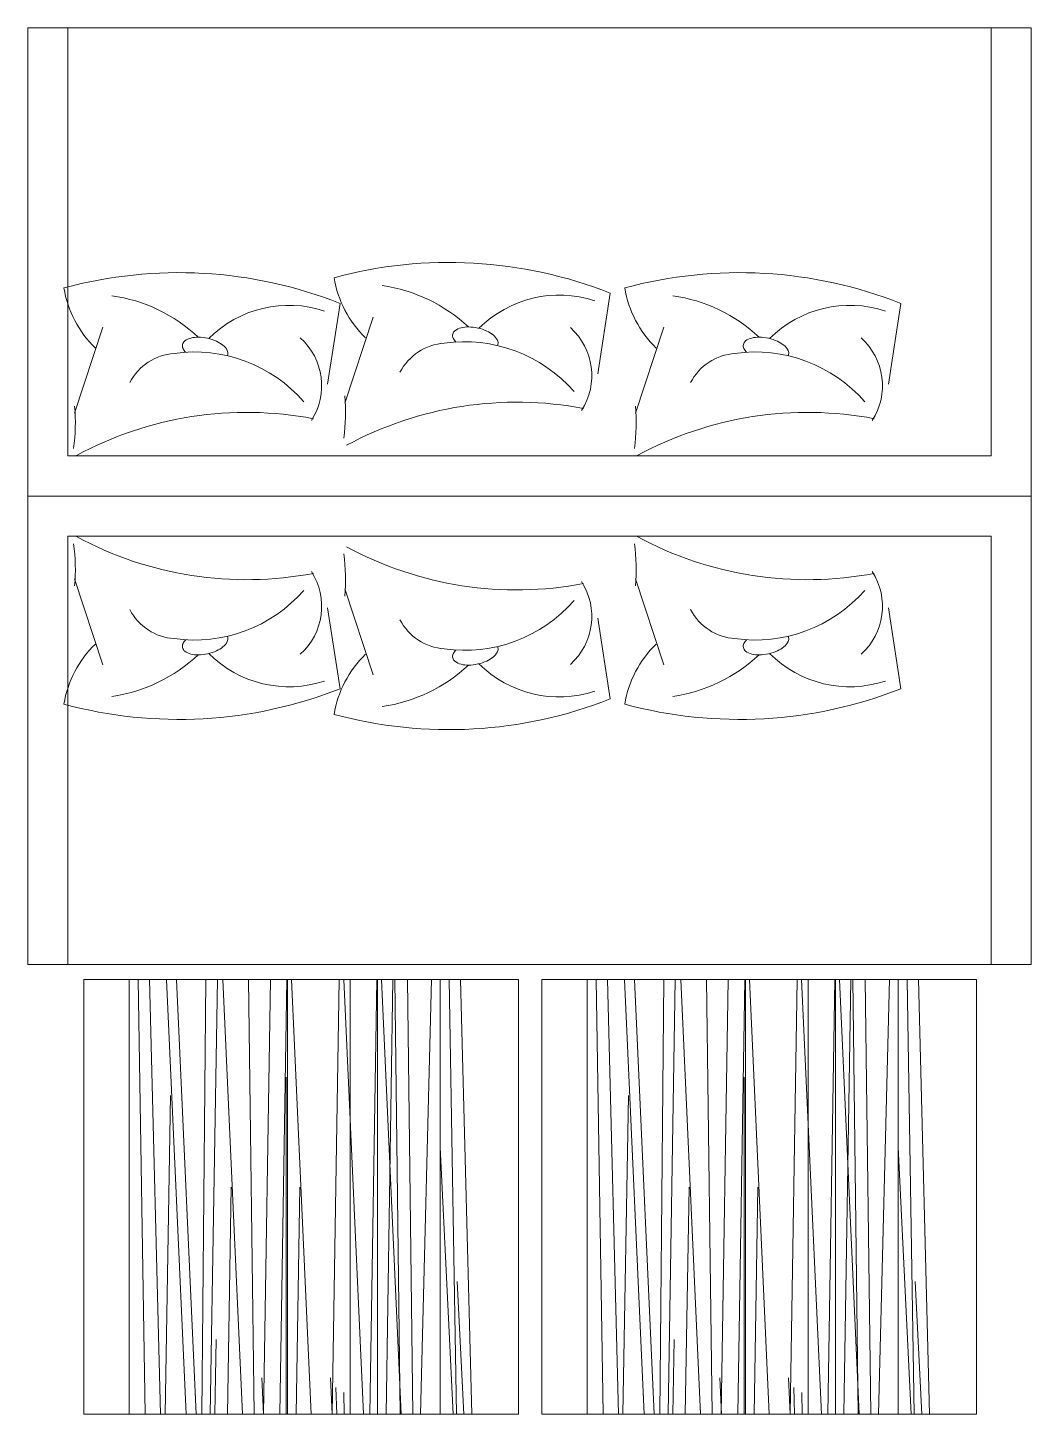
# Model space of a CAD drawing. Header units: millimetres. Extents: x 7703 to 16070, y -6855 to 95.
# Drawn here: x 14619 to 14769, y -4905.7 to -4698.5 of the extents above; entities that cross this region are included whole.
import ezdxf

# ---------------------------------------------------------------- set-up
doc = ezdxf.new("R2010")
doc.units = ezdxf.units.MM
doc.layers.add('AHŞAP İNCE', color=7, linetype='Continuous', lineweight=9, true_color=0x433223)
doc.layers.add('Kıtc-014 Elk Tes İşaretler', color=1, linetype='Continuous')
doc.layers.add('TEFRIS', color=9, linetype='Continuous', lineweight=0)
doc.layers.add('TEFRIŞ', color=34, linetype='Continuous', lineweight=20)

msp = doc.modelspace()

# ---------------------------------------------------------------- linework, layer by layer
at = {"layer": 'AHŞAP İNCE'}
for p, q in [((14634.13139741213, -4905.730564635855), (14634.13139741213, -4840.730564635812)), ((14636.54243891602, -4905.730564635855), (14635.48833490696, -4840.730564635812)), ((14638.83540043115, -4905.730564635855), (14637.18385635197, -4840.730564635812)), ((14642.66916261168, -4905.730564635841), (14639.7250787655, -4840.730564635812)), ((14644.17364607527, -4905.730564635841), (14641.2295622291, -4840.730564635812)), ((14645.02374192243, -4905.730564635841), (14645.58371168989, -4840.730564635812)), ((14646.2412857803, -4905.730564635841), (14647.32521405336, -4840.730564635812)), ((14651.07703844769, -4905.730564635825), (14648.1329546014, -4840.730564635812)), ((14652.83298451136, -4905.730564635825), (14651.99924295311, -4840.730564635812)), ((14654.19897650109, -4905.730564635825), (14655.2429883623, -4840.730564635812)), ((14656.67263814268, -4905.730564635812), (14657.71665000377, -4840.730564635812)), ((14657.79453072007, -4905.730564635812), (14657.79453072007, -4840.730564635812)), ((14661.35056362694, -4905.730564635812), (14658.40647978065, -4840.730564635812)), ((14664.47250168057, -4905.730564635797), (14665.51651354166, -4840.730564635812)), ((14669.15139406486, -4905.730564635797), (14666.2073102188, -4840.730564635812)), ((14667.18553395159, -4905.730564635797), (14667.18553395159, -4840.730564635694)), ((14670.12163678728, -4905.730564635797), (14671.16564864837, -4840.730564635694)), ((14671.24352936455, -4905.730564635797), (14671.24352936455, -4840.730564635812)), ((14674.79956227154, -4905.730564635784), (14671.85547842525, -4840.730564635694)), ((14672.5314639938, -4905.730564635784), (14673.575475855, -4840.730564635812)), ((14674.67246432495, -4905.730564635784), (14673.83872276658, -4840.730564635812)), ((14676.55550833521, -4905.730564635784), (14675.72176677696, -4840.730564635812)), ((14677.68631579247, -4905.730564635784), (14679.35471425633, -4840.730564635812)), ((14680.63453259619, -4905.730564635768), (14680.63453259619, -4840.730564635694)), ((14683.04557409996, -4905.730564635768), (14681.9914700909, -4840.730564635694)), ((14685.33853561533, -4905.730564635768), (14683.68699153591, -4840.730564635694)), ((14702.5819991758, -4905.730564635855), (14702.5819991758, -4840.730564635812)), ((14704.99304067969, -4905.730564635855), (14703.93893667063, -4840.730564635812)), ((14707.28600219483, -4905.730564635855), (14705.63445811564, -4840.730564635812)), ((14711.11976437535, -4905.730564635841), (14708.17568052918, -4840.730564635812)), ((14712.62424783894, -4905.730564635841), (14709.68016399277, -4840.730564635812)), ((14713.4743436861, -4905.730564635841), (14714.03431345356, -4840.730564635812)), ((14714.69188754397, -4905.730564635841), (14715.77581581703, -4840.730564635812)), ((14719.52764021136, -4905.730564635825), (14716.58355636507, -4840.730564635812)), ((14721.28358627503, -4905.730564635825), (14720.44984471678, -4840.730564635812)), ((14722.64957826477, -4905.730564635825), (14723.69359012597, -4840.730564635812)), ((14725.12323990636, -4905.730564635812), (14726.16725176744, -4840.730564635812)), ((14726.24513248374, -4905.730564635812), (14726.24513248374, -4840.730564635812)), ((14729.80116539061, -4905.730564635812), (14726.85708154432, -4840.730564635812)), ((14732.92310344425, -4905.730564635797), (14733.96711530533, -4840.730564635812)), ((14737.60199582853, -4905.730564635797), (14734.65791198247, -4840.730564635812)), ((14735.63613571526, -4905.730564635797), (14735.63613571526, -4840.730564635694)), ((14738.57223855096, -4905.730564635797), (14739.61625041204, -4840.730564635694)), ((14739.69413112823, -4905.730564635797), (14739.69413112823, -4840.730564635812)), ((14743.25016403521, -4905.730564635784), (14740.30608018892, -4840.730564635694)), ((14740.98206575747, -4905.730564635784), (14742.02607761868, -4840.730564635812)), ((14743.12306608862, -4905.730564635784), (14742.28932453025, -4840.730564635812)), ((14745.00611009888, -4905.730564635784), (14744.17236854063, -4840.730564635812)), ((14746.13691755614, -4905.730564635784), (14747.80531602, -4840.730564635812)), ((14749.08513435986, -4905.730564635768), (14749.08513435986, -4840.730564635694)), ((14751.49617586363, -4905.730564635768), (14750.44207185457, -4840.730564635694)), ((14753.789137379, -4905.730564635768), (14752.13759329959, -4840.730564635694)), ((14657.60518451474, -4905.730564635812), (14657.60518451474, -4855.352447841765)), ((14726.05578627842, -4905.730564635812), (14726.05578627842, -4855.352447841765)), ((14639.50189817601, -4905.730564635855), (14640.32647074185, -4858.059799578722)), ((14707.95249993968, -4905.730564635855), (14708.77707250553, -4858.059799578722)), ((14682.58297209497, -4905.730564635768), (14680.63453259619, -4865.785288846801)), ((14751.03357385864, -4905.730564635768), (14749.08513435986, -4865.785288846801)), ((14648.81511775471, -4905.730564635825), (14649.40268758157, -4871.761567448365)), ((14659.08864293407, -4905.730564635812), (14659.67621276094, -4871.761567448365)), ((14717.26571951838, -4905.730564635825), (14717.85328934525, -4871.761567448365)), ((14727.53924469775, -4905.730564635812), (14728.12681452461, -4871.761567448365)), ((14684.15487718125, -4905.730564635768), (14683.18568714228, -4885.861041654932)), ((14752.60547894492, -4905.730564635768), (14751.63628890595, -4885.861041654932)), ((14646.95928581172, -4905.730564635841), (14647.15300887657, -4894.530911516031)), ((14715.4098875754, -4905.730564635841), (14715.60361064024, -4894.530911516031)), ((14654.22413425214, -4905.730564635825), (14653.95730089382, -4900.26017045973)), ((14664.49765943139, -4905.730564635797), (14664.23082607306, -4900.26017045973)), ((14722.67473601582, -4905.730564635825), (14722.40790265749, -4900.26017045973)), ((14732.94826119506, -4905.730564635797), (14732.68142783674, -4900.26017045973)), ((14665.16394253817, -4905.730564635797), (14665.05470778417, -4901.738483688544)), ((14666.26609272763, -4905.730564635797), (14666.22081300415, -4902.452624707699)), ((14733.61454430185, -4905.730564635797), (14733.50530954785, -4901.738483688544)), ((14734.7166944913, -4905.730564635797), (14734.67141476783, -4902.452624707699))]:
    msp.add_line(p, q, dxfattribs=at)
at = {"layer": 'Kıtc-014 Elk Tes İşaretler', "lineweight": 20, "ltscale": 0.29}
for p, q in [((14618.97994042525, -4698.476554338133), (14624.97994042525, -4698.476554338133)), ((14762.97994042525, -4698.476554338133), (14768.97994042525, -4698.476554338133)), ((14618.97994042522, -4838.47655433825), (14618.97994042522, -4768.47655433825)), ((14618.97994042522, -4768.47655433825), (14768.97994042522, -4768.47655433825)), ((14768.97994042522, -4768.47655433825), (14768.97994042522, -4838.47655433825)), ((14624.97994042522, -4838.47655433825), (14624.97994042522, -4774.47655433825)), ((14624.97994042522, -4774.47655433825), (14762.97994042522, -4774.47655433825)), ((14762.97994042522, -4774.47655433825), (14762.97994042522, -4838.47655433825)), ((14618.97994042522, -4838.47655433825), (14624.97994042522, -4838.47655433825)), ((14762.97994042522, -4838.47655433825), (14768.97994042522, -4838.47655433825))]:
    msp.add_line(p, q, dxfattribs=at)
at = {"layer": 'Kıtc-014 Elk Tes İşaretler', "color": 35, "lineweight": 20, "ltscale": 0.29}
for p, q in [((14624.97994042522, -4774.47655433825), (14762.97994042522, -4774.47655433825)), ((14624.97994042522, -4838.47655433825), (14624.97994042522, -4774.47655433825)), ((14762.97994042522, -4774.47655433825), (14762.97994042522, -4838.47655433825)), ((14762.97994042522, -4838.47655433825), (14624.97994042522, -4838.47655433825))]:
    msp.add_line(p, q, dxfattribs=at)
at = {"layer": 'Kıtc-014 Elk Tes İşaretler', "lineweight": 20, "ltscale": 0.29}
for points in [[(14618.97994042525, -4698.476554338133), (14618.97994042525, -4768.476554338135), (14768.97994042525, -4768.476554338135), (14768.97994042525, -4698.476554338133)], [(14624.97994042525, -4698.476554338133), (14624.97994042525, -4762.476554338133), (14762.97994042525, -4762.476554338133), (14762.97994042525, -4698.476554338133)]]:
    msp.add_lwpolyline(points, dxfattribs=at)
at = {"layer": 'Kıtc-014 Elk Tes İşaretler', "color": 35, "lineweight": 20, "ltscale": 0.29}
msp.add_lwpolyline([(14624.97994042525, -4762.476554338133), (14762.97994042525, -4762.476554338133), (14762.97994042525, -4698.476554338133), (14624.97994042525, -4698.476554338133)], close=True, dxfattribs=at)
at = {"layer": 'TEFRIS', "color": 251}
for p, q in [((14665.66200950974, -4739.677556011196), (14663.80508270731, -4751.759059807471)), ((14706.04594801424, -4738.148835195444), (14704.18902121181, -4750.230338991719)), ((14749.48930739669, -4739.677556011196), (14747.63238059426, -4751.759059807471)), ((14670.59609936247, -4741.730461634096), (14666.35814765864, -4754.582630265021)), ((14630.21216085797, -4743.259182449849), (14625.97420915414, -4756.111351080775)), ((14714.03945874492, -4743.259182449849), (14709.80150704109, -4756.111351080775)), ((14630.21216085795, -4793.693926226534), (14625.97420915411, -4780.841757595609)), ((14714.0394587449, -4793.693926226534), (14709.80150704106, -4780.841757595609)), ((14670.59609936245, -4795.222647042287), (14666.35814765861, -4782.370478411363)), ((14665.66200950972, -4797.275552665185), (14663.80508270729, -4785.194048868912)), ((14749.48930739667, -4797.275552665185), (14747.63238059424, -4785.194048868912)), ((14706.04594801421, -4798.80427348094), (14704.18902121179, -4786.722769684665))]:
    msp.add_line(p, q, dxfattribs=at)
for points in [[(14686.25709980737, -4743.369742570892, 0.0506262472317637), (14684.85801441175, -4743.203158489528, 0.0644661208864954), (14683.75664308667, -4743.326374381414, 0.103978973456474), (14682.83380950707, -4743.769174555298, 0.1759139527104851), (14682.50189496111, -4744.289363785746, 0.1759139527104317), (14682.58102434209, -4744.901329995813, 0.0683811237181121), (14682.97088913503, -4745.455116543203, 0.0644661208865016)], [(14689.20300331409, -4745.981194396952, 0.0532453704069637), (14689.26450639229, -4745.799304722557, 0.1759139527104694), (14689.18537701142, -4745.187338512605, 0.1039789734564877), (14688.53853148827, -4744.394063857017, 0.0644661208864816), (14687.59416882588, -4743.814081000962, 0.0506262472318033), (14686.25709980737, -4743.369742570892, 0.0506262472317637)], [(14645.87316130287, -4744.898463386648, 0.0506262472317637), (14644.47407590725, -4744.73187930528, 0.0644661208864954), (14643.37270458217, -4744.855095197168, 0.103978973456474), (14642.44987100257, -4745.297895371054, 0.1759139527104851), (14642.11795645661, -4745.818084601498, 0.1759139527104317), (14642.1970858376, -4746.430050811568, 0.0683811237181121), (14642.58695063053, -4746.983837358955, 0.0644661208865016)], [(14648.81906480959, -4747.509915212705, 0.0532453704069637), (14648.88056788779, -4747.328025538312, 0.1759139527104694), (14648.80143850692, -4746.71605932836, 0.1039789734564877), (14648.15459298377, -4745.922784672771, 0.0644661208864816), (14647.21023032139, -4745.342801816715, 0.0506262472318033), (14645.87316130287, -4744.898463386648, 0.0506262472317637)], [(14729.70045918982, -4744.898463386648, 0.0506262472317637), (14728.3013737942, -4744.73187930528, 0.0644661208864954), (14727.20000246912, -4744.855095197168, 0.103978973456474), (14726.27716888952, -4745.297895371054, 0.1759139527104851), (14725.94525434356, -4745.818084601498, 0.1759139527104317), (14726.02438372455, -4746.430050811568, 0.0683811237181121), (14726.41424851748, -4746.983837358955, 0.0644661208865016)], [(14732.64636269654, -4747.509915212705, 0.0532453704069637), (14732.70786577474, -4747.328025538312, 0.1759139527104694), (14732.62873639387, -4746.71605932836, 0.1039789734564877), (14731.98189087072, -4745.922784672771, 0.0644661208864816), (14731.03752820834, -4745.342801816715, 0.0506262472318033), (14729.70045918982, -4744.898463386648, 0.0506262472317637)]]:
    msp.add_lwpolyline(points, format="xyb", dxfattribs=at)
for centre, radius, start, end in [((14681.93015641067, -4799.183419411285), 65.62615237132071, 68.44018976316299, 105.1582094434432), ((14641.54621790617, -4800.712140227039), 65.62615237132071, 68.44018976316299, 105.1582094434432), ((14725.37351579312, -4800.712140227039), 65.62615237132071, 68.44018976316299, 105.1582094434432), ((14640.41061186057, -4734.703910522), 16.2448176680585, 189.4435339012829, 225.8183672010593), ((14680.79455036506, -4733.175189706247), 16.2448176680585, 189.4435339012829, 225.8183672010593), ((14668.55449337267, -4760.583830472414), 23.82381200688067, 46.84928331592274, 81.82473966338503), ((14724.23790974752, -4734.703910522), 16.2448176680585, 189.4435339012829, 225.8183672010593), ((14628.17055486817, -4762.112551288167), 23.82381200688067, 46.84928331592274, 81.82473966338503), ((14698.40726780076, -4755.375577109965), 16.9370301447921, 71.67258630441644, 135.0444869545134), ((14711.99785275512, -4762.112551288167), 23.82381200688067, 46.84928331592274, 81.82473966338503), ((14658.02332929626, -4756.904297925717), 16.9370301447921, 71.67258630441644, 135.0444869545134), ((14741.85062718321, -4756.904297925717), 16.9370301447921, 71.67258630441644, 135.0444869545134), ((14693.70587309403, -4750.463751510467), 9.59310839650194, 327.0522506559855, 48.26597991342021), ((14653.32193458953, -4751.99247232622), 9.59310839650194, 327.0522506559855, 48.26597991342021), ((14681.81188493291, -4753.713995109178), 8.105343213599667, 93.97999887910062, 152.5090729870318), ((14684.2799605939, -4767.124380215169), 21.70876910761883, 41.11646704041101, 98.02499131450247), ((14737.14923247648, -4751.99247232622), 9.59310839650194, 327.0522506559855, 48.26597991342021), ((14641.42794642841, -4755.242715924932), 8.105343213599667, 93.97999887910062, 152.5090729870318), ((14643.8960220894, -4768.653101030925), 21.70876910761883, 41.11646704041101, 98.02499131450247), ((14725.25524431536, -4755.242715924932), 8.105343213599667, 93.97999887910062, 152.5090729870318), ((14727.72331997635, -4768.653101030925), 21.70876910761883, 41.11646704041101, 98.02499131450247), ((14638.5920070731, -4755.975882328098), 27.8950103136646, 352.0711745184072, 5.066834442683256), ((14598.2080685686, -4757.504603143852), 27.8950103136646, 352.0711745184072, 5.066834442683256), ((14651.69850640371, -4809.437054156978), 53.46378151408906, 79.22769896448834, 118.4251214796917), ((14692.08244490821, -4807.908333341225), 53.46378151408906, 79.22769896448834, 118.4251214796917), ((14682.03536645555, -4757.504603143852), 27.8950103136646, 352.0711745184072, 5.066834442683256), ((14735.52580429066, -4809.437054156978), 53.46378151408906, 79.22769896448834, 118.4251214796917), ((14651.69850640368, -4727.516054519407), 53.46378151408906, 241.5748785203083, 280.7723010355117), ((14735.52580429063, -4727.516054519407), 53.46378151408906, 241.5748785203083, 280.7723010355117), ((14598.20806856858, -4779.448505532531), 27.8950103136646, 354.9331655573167, 7.92882548159283), ((14638.59200707308, -4780.977226348285), 27.8950103136646, 354.9331655573167, 7.92882548159283), ((14692.08244490818, -4729.044775335159), 53.46378151408906, 241.5748785203083, 280.7723010355117), ((14682.03536645553, -4779.448505532531), 27.8950103136646, 354.9331655573167, 7.92882548159283), ((14653.3219345895, -4784.960636350163), 9.59310839650194, 311.7340200865798, 32.9477493440145), ((14693.705873094, -4786.489357165917), 9.59310839650194, 311.7340200865798, 32.9477493440145), ((14737.14923247645, -4784.960636350163), 9.59310839650194, 311.7340200865798, 32.9477493440145), ((14643.89602208938, -4768.300007645459), 21.70876910761883, 261.9750086854975, 318.883532959589), ((14727.72331997633, -4768.300007645459), 21.70876910761883, 261.9750086854975, 318.883532959589), ((14641.42794642839, -4781.710392751452), 8.105343213599667, 207.4909270129682, 266.0200011208472), ((14684.27996059388, -4769.828728461212), 21.70876910761883, 261.9750086854975, 318.883532959589), ((14725.25524431534, -4781.710392751452), 8.105343213599667, 207.4909270129682, 266.0200011208472), ((14681.81188493289, -4783.239113567204), 8.105343213599667, 207.4909270129682, 266.0200011208472), ((14647.998221163, -4789.822091565195), 0.9040730407781836, 332.6782395203024, 12.58642831539437), ((14647.99822116234, -4789.822091564411), 0.9040730412541012, 12.58642825772957, 24.77785578543858), ((14731.82551904995, -4789.822091565195), 0.9040730407781836, 332.6782395203024, 12.58642831539437), ((14731.82551904929, -4789.822091564411), 0.9040730412541012, 12.58642825772957, 24.77785578543858), ((14640.41061186054, -4802.249198154384), 16.2448176680585, 134.1816327989407, 170.556466098717), ((14643.00030318156, -4790.938015647866), 0.9040730409693642, 152.6782395109784, 192.5864283060498), ((14643.0003031817, -4790.938015647936), 0.9040730410844128, 192.5864282997533, 232.4946170949029), ((14644.40718347139, -4791.664837510654), 2.487607748554189, 137.0307990510171, 152.678239508164), ((14643.96441605724, -4789.681803670475), 2.48760774834256, 232.4946171058725, 256.2395141285248), ((14644.35310981476, -4785.246751470713), 6.975526845876514, 282.5864283035392, 294.1792120925729), ((14645.44258200044, -4787.673291262786), 4.315631170125233, 294.1792120958858, 308.9333424890798), ((14646.59134087279, -4789.095269702152), 2.487607748822543, 308.9333424878693, 332.6782395105167), ((14684.79112197589, -4793.193558326409), 2.487607748554189, 137.0307990510171, 152.678239508164), ((14688.3821596675, -4791.350812380947), 0.9040730407781836, 332.6782395203024, 12.58642831539437), ((14688.38215966684, -4791.350812380163), 0.9040730412541012, 12.58642825772957, 24.77785578543858), ((14724.23790974749, -4802.249198154384), 16.2448176680585, 134.1816327989407, 170.556466098717), ((14726.82760106851, -4790.938015647866), 0.9040730409693642, 152.6782395109784, 192.5864283060498), ((14726.82760106865, -4790.938015647936), 0.9040730410844128, 192.5864282997533, 232.4946170949029), ((14728.23448135834, -4791.664837510654), 2.487607748554189, 137.0307990510171, 152.678239508164), ((14727.79171394418, -4789.681803670475), 2.48760774834256, 232.4946171058725, 256.2395141285248), ((14728.18040770171, -4785.246751470713), 6.975526845876514, 282.5864283035392, 294.1792120925729), ((14729.26987988739, -4787.673291262786), 4.315631170125233, 294.1792120958858, 308.9333424890798), ((14730.41863875974, -4789.095269702152), 2.487607748822543, 308.9333424878693, 332.6782395105167), ((14628.17055486815, -4774.840557388216), 23.82381200688067, 278.175260336615, 313.1507166840773), ((14644.3992363932, -4787.906247163902), 4.315631170676757, 256.2395141221943, 270.9936445153804), ((14644.35310981447, -4785.246751471304), 6.975526845362443, 270.99364451783, 282.5864283069029), ((14658.02332929623, -4780.048810750664), 16.9370301447921, 224.9555130454866, 288.3274136955836), ((14680.79455036504, -4803.777918970137), 16.2448176680585, 134.1816327989407, 170.556466098717), ((14668.55449337265, -4776.36927820397), 23.82381200688067, 278.175260336615, 313.1507166840773), ((14683.38424168606, -4792.466736463618), 0.9040730409693642, 152.6782395109784, 192.5864283060498), ((14683.3842416862, -4792.46673646369), 0.9040730410844128, 192.5864282997533, 232.4946170949029), ((14684.34835456173, -4791.210524486228), 2.48760774834256, 232.4946171058725, 256.2395141285248), ((14684.7831748977, -4789.434967979655), 4.315631170676757, 256.2395141221943, 270.9936445153804), ((14684.73704831897, -4786.775472287058), 6.975526845362443, 270.99364451783, 282.5864283069029), ((14684.73704831926, -4786.775472286467), 6.975526845876514, 282.5864283035392, 294.1792120925729), ((14698.40726780073, -4781.57753156642), 16.9370301447921, 224.9555130454866, 288.3274136955836), ((14685.82652050494, -4789.20201207854), 4.315631170125233, 294.1792120958858, 308.9333424890798), ((14686.97527937729, -4790.623990517905), 2.487607748822543, 308.9333424878693, 332.6782395105167), ((14711.9978527551, -4774.840557388216), 23.82381200688067, 278.175260336615, 313.1507166840773), ((14728.22653428015, -4787.906247163902), 4.315631170676757, 256.2395141221943, 270.9936445153804), ((14728.18040770142, -4785.246751471304), 6.975526845362443, 270.99364451783, 282.5864283069029), ((14741.85062718318, -4780.048810750664), 16.9370301447921, 224.9555130454866, 288.3274136955836), ((14641.54621790614, -4736.240968449344), 65.62615237132071, 254.8417905565568, 291.5598102368371), ((14725.37351579309, -4736.240968449344), 65.62615237132071, 254.8417905565568, 291.5598102368371), ((14681.93015641064, -4737.769689265097), 65.62615237132071, 254.8417905565568, 291.5598102368371)]:
    msp.add_arc(centre, radius, start, end, dxfattribs=at)
at = {"layer": 'TEFRIŞ', "ltscale": 25}
for p, q in [((14627.35511393015, -4840.730564635812), (14627.35511393015, -4905.73056463587)), ((14692.35511393015, -4840.730564635812), (14627.35511393015, -4840.730564635812)), ((14692.35511393015, -4905.730564635754), (14692.35511393015, -4840.730564635812)), ((14695.80571569383, -4840.730564635812), (14695.80571569383, -4905.73056463587)), ((14760.80571569383, -4840.730564635812), (14695.80571569383, -4840.730564635812)), ((14760.80571569383, -4905.730564635754), (14760.80571569383, -4840.730564635812)), ((14627.35511393015, -4905.73056463587), (14692.35511393015, -4905.730564635754)), ((14695.80571569383, -4905.73056463587), (14760.80571569383, -4905.730564635754))]:
    msp.add_line(p, q, dxfattribs=at)

doc.saveas('drawing.dxf')
